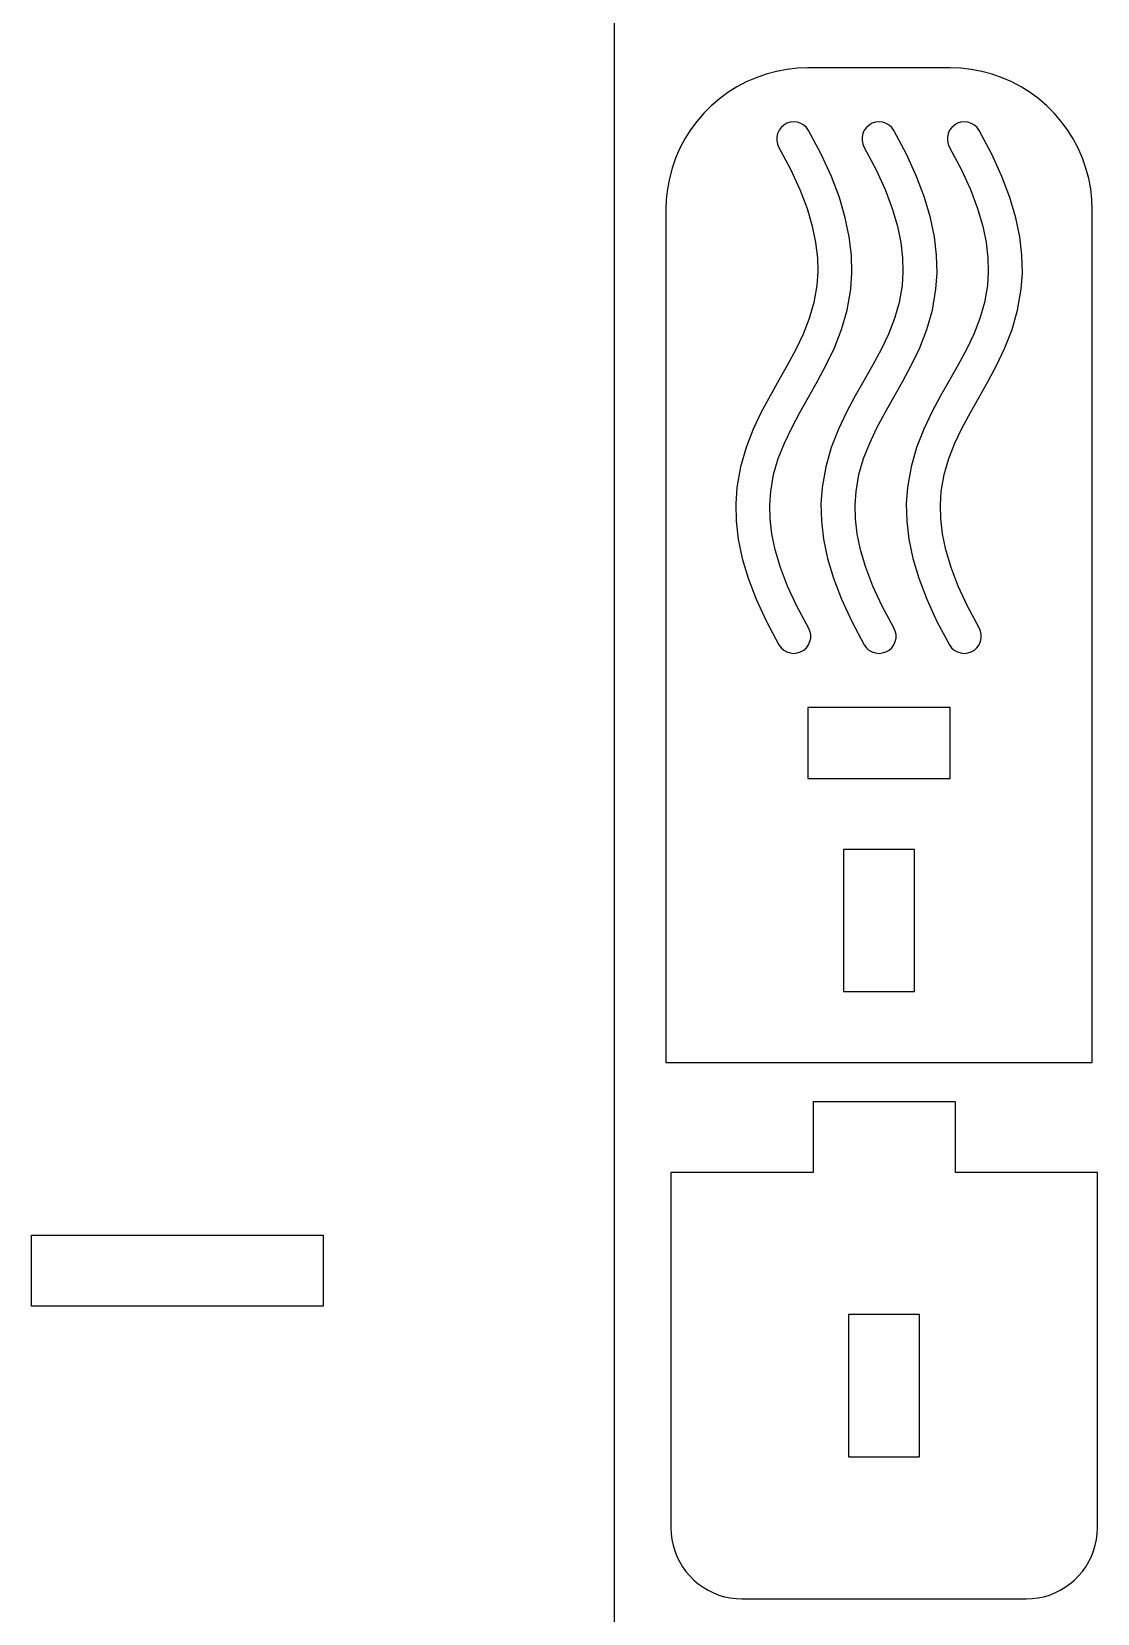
# Model space of a CAD drawing. Header units: millimetres. Extents: x -3928 to -434, y -548 to 1409.
# Drawn here: x -2873.7 to -2798.7, y 608.3 to 719.6 of the extents above; entities that cross this region are included whole.
import ezdxf

# ---------------------------------------------------------------- set-up
doc = ezdxf.new("R2010")
doc.units = ezdxf.units.MM
doc.header["$MEASUREMENT"] = 0
doc.layers.add('layer 1', color=7, linetype='Continuous')

msp = doc.modelspace()

# ---------------------------------------------------------------- linework, layer by layer
at = {"layer": 'layer 1', "color": 1, "lineweight": 25}
for points in [[(-2832.7174, 437.3922), (-2832.7174, 437.3922), (-2832.7174, 827.3918), (-2832.7174, 827.3918)], [(-2809.1054, 717.0348), (-2809.1054, 717.0348), (-2819.1052, 717.0348), (-2819.1052, 717.0348)], [(-2829.1051, 707.0349), (-2829.1051, 707.0349), (-2829.1051, 647.0348), (-2829.1051, 647.0348)], [(-2799.1052, 647.0348), (-2799.1052, 647.0348), (-2799.1052, 707.0349), (-2799.1052, 707.0349)], [(-2819.1052, 672.0348), (-2819.1052, 672.0348), (-2819.1052, 667.0349), (-2819.1052, 667.0349)], [(-2809.1054, 672.0348), (-2809.1054, 672.0348), (-2819.1052, 672.0348), (-2819.1052, 672.0348)], [(-2809.1054, 667.0349), (-2809.1054, 667.0349), (-2809.1054, 672.0348), (-2809.1054, 672.0348)], [(-2819.1052, 667.0349), (-2819.1052, 667.0349), (-2809.1054, 667.0349), (-2809.1054, 667.0349)], [(-2816.6051, 662.0346), (-2816.6051, 662.0346), (-2816.6051, 652.0348), (-2816.6051, 652.0348)], [(-2811.6052, 662.0346), (-2811.6052, 662.0346), (-2816.6051, 662.0346), (-2816.6051, 662.0346)], [(-2811.6052, 652.0348), (-2811.6052, 652.0348), (-2811.6052, 662.0346), (-2811.6052, 662.0346)], [(-2816.6051, 652.0348), (-2816.6051, 652.0348), (-2811.6052, 652.0348), (-2811.6052, 652.0348)], [(-2829.1051, 647.0348), (-2829.1051, 647.0348), (-2799.1052, 647.0348), (-2799.1052, 647.0348)], [(-2818.7474, 644.2998), (-2818.7474, 644.2998), (-2808.7475, 644.2998), (-2808.7475, 644.2998)], [(-2818.7474, 644.2998), (-2818.7474, 644.2998), (-2818.7474, 639.2999), (-2818.7474, 639.2999)], [(-2808.7475, 644.2998), (-2808.7475, 644.2998), (-2808.7475, 639.2999), (-2808.7475, 639.2999)], [(-2828.7476, 639.2999), (-2828.7476, 639.2999), (-2828.7476, 614.2999), (-2828.7476, 614.2999)], [(-2818.7474, 639.2999), (-2818.7474, 639.2999), (-2828.7476, 639.2999), (-2828.7476, 639.2999)], [(-2798.7477, 639.2999), (-2798.7477, 639.2999), (-2808.7475, 639.2999), (-2808.7475, 639.2999)], [(-2798.7477, 614.2999), (-2798.7477, 614.2999), (-2798.7477, 639.2999), (-2798.7477, 639.2999)], [(-2873.7176, 629.8921), (-2873.7176, 629.8921), (-2873.7176, 634.8919), (-2873.7176, 634.8919)], [(-2873.7176, 634.8919), (-2873.7176, 634.8919), (-2853.2173, 634.8919), (-2853.2173, 634.8919)], [(-2853.2173, 634.8919), (-2853.2173, 634.8919), (-2853.2173, 629.8921), (-2853.2173, 629.8921)], [(-2853.2173, 629.8921), (-2853.2173, 629.8921), (-2873.7176, 629.8921), (-2873.7176, 629.8921)], [(-2816.2476, 629.3), (-2816.2476, 629.3), (-2816.2476, 619.2998), (-2816.2476, 619.2998)], [(-2811.2477, 629.3), (-2811.2477, 629.3), (-2816.2476, 629.3), (-2816.2476, 629.3)], [(-2811.2477, 619.2998), (-2811.2477, 619.2998), (-2811.2477, 629.3), (-2811.2477, 629.3)], [(-2816.2476, 619.2998), (-2816.2476, 619.2998), (-2811.2477, 619.2998), (-2811.2477, 619.2998)], [(-2823.7476, 609.3), (-2823.7476, 609.3), (-2803.7476, 609.3), (-2803.7476, 609.3)]]:
    msp.add_open_spline(points, degree=3, dxfattribs=at)
for points, knots in [([(-2819.1052, 717.0348), (-2819.1052, 717.0348), (-2819.8524, 717.0069), (-2819.8524, 717.0069), (-2819.8524, 717.0069), (-2819.8524, 717.0069), (-2820.5957, 716.9229), (-2820.5957, 716.9229), (-2820.5957, 716.9229), (-2820.5957, 716.9229), (-2821.3306, 716.7839), (-2821.3306, 716.7839), (-2821.3306, 716.7839), (-2821.3306, 716.7839), (-2822.0527, 716.5906), (-2822.0527, 716.5906), (-2822.0527, 716.5906), (-2822.0527, 716.5906), (-2822.7586, 716.3437), (-2822.7586, 716.3437), (-2822.7586, 716.3437), (-2822.7586, 716.3437), (-2823.4441, 716.0445), (-2823.4441, 716.0445), (-2823.4441, 716.0445), (-2823.4441, 716.0445), (-2824.1052, 715.6949), (-2824.1052, 715.6949), (-2824.1052, 715.6949), (-2824.1052, 715.6949), (-2824.7384, 715.2973), (-2824.7384, 715.2973), (-2824.7384, 715.2973), (-2824.7384, 715.2973), (-2825.3402, 714.8532), (-2825.3402, 714.8532), (-2825.3402, 714.8532), (-2825.3402, 714.8532), (-2825.9071, 714.3653), (-2825.9071, 714.3653), (-2825.9071, 714.3653), (-2825.9071, 714.3653), (-2826.4356, 713.8365), (-2826.4356, 713.8365), (-2826.4356, 713.8365), (-2826.4356, 713.8365), (-2826.9235, 713.2696), (-2826.9235, 713.2696), (-2826.9235, 713.2696), (-2826.9235, 713.2696), (-2827.3676, 712.6681), (-2827.3676, 712.6681), (-2827.3676, 712.6681), (-2827.3676, 712.6681), (-2827.7656, 712.0348), (-2827.7656, 712.0348), (-2827.7656, 712.0348), (-2827.7656, 712.0348), (-2828.1148, 711.3737), (-2828.1148, 711.3737), (-2828.1148, 711.3737), (-2828.1148, 711.3737), (-2828.414, 710.6883), (-2828.414, 710.6883), (-2828.414, 710.6883), (-2828.414, 710.6883), (-2828.6609, 709.9824), (-2828.6609, 709.9824), (-2828.6609, 709.9824), (-2828.6609, 709.9824), (-2828.8546, 709.2599), (-2828.8546, 709.2599), (-2828.8546, 709.2599), (-2828.8546, 709.2599), (-2828.9936, 708.5251), (-2828.9936, 708.5251), (-2828.9936, 708.5251), (-2828.9936, 708.5251), (-2829.0772, 707.7821), (-2829.0772, 707.7821), (-2829.0772, 707.7821), (-2829.0772, 707.7821), (-2829.1051, 707.0349), (-2829.1051, 707.0349)], [0, 0, 0, 0, 0.04545455, 0.04545455, 0.04545455, 0.04545455, 0.09090909, 0.09090909, 0.09090909, 0.09090909, 0.13636364, 0.13636364, 0.13636364, 0.13636364, 0.18181818, 0.18181818, 0.18181818, 0.18181818, 0.22727273, 0.22727273, 0.22727273, 0.22727273, 0.27272727, 0.27272727, 0.27272727, 0.27272727, 0.31818182, 0.31818182, 0.31818182, 0.31818182, 0.36363636, 0.36363636, 0.36363636, 0.36363636, 0.40909091, 0.40909091, 0.40909091, 0.40909091, 0.45454545, 0.45454545, 0.45454545, 0.45454545, 0.5, 0.5, 0.5, 0.5, 0.54545455, 0.54545455, 0.54545455, 0.54545455, 0.59090909, 0.59090909, 0.59090909, 0.59090909, 0.63636364, 0.63636364, 0.63636364, 0.63636364, 0.68181818, 0.68181818, 0.68181818, 0.68181818, 0.72727273, 0.72727273, 0.72727273, 0.72727273, 0.77272727, 0.77272727, 0.77272727, 0.77272727, 0.81818182, 0.81818182, 0.81818182, 0.81818182, 0.86363636, 0.86363636, 0.86363636, 0.86363636, 0.90909091, 0.90909091, 0.90909091, 0.90909091, 1, 1, 1, 1]), ([(-2799.1052, 707.0349), (-2799.1052, 707.0349), (-2799.1331, 707.7821), (-2799.1331, 707.7821), (-2799.1331, 707.7821), (-2799.1331, 707.7821), (-2799.217, 708.5251), (-2799.217, 708.5251), (-2799.217, 708.5251), (-2799.217, 708.5251), (-2799.356, 709.2599), (-2799.356, 709.2599), (-2799.356, 709.2599), (-2799.356, 709.2599), (-2799.5494, 709.9824), (-2799.5494, 709.9824), (-2799.5494, 709.9824), (-2799.5494, 709.9824), (-2799.7967, 710.6883), (-2799.7967, 710.6883), (-2799.7967, 710.6883), (-2799.7967, 710.6883), (-2800.0955, 711.3737), (-2800.0955, 711.3737), (-2800.0955, 711.3737), (-2800.0955, 711.3737), (-2800.4451, 712.0348), (-2800.4451, 712.0348), (-2800.4451, 712.0348), (-2800.4451, 712.0348), (-2800.843, 712.6681), (-2800.843, 712.6681), (-2800.843, 712.6681), (-2800.843, 712.6681), (-2801.2868, 713.2696), (-2801.2868, 713.2696), (-2801.2868, 713.2696), (-2801.2868, 713.2696), (-2801.7747, 713.8365), (-2801.7747, 713.8365), (-2801.7747, 713.8365), (-2801.7747, 713.8365), (-2802.3035, 714.3653), (-2802.3035, 714.3653), (-2802.3035, 714.3653), (-2802.3035, 714.3653), (-2802.8704, 714.8532), (-2802.8704, 714.8532), (-2802.8704, 714.8532), (-2802.8704, 714.8532), (-2803.4719, 715.2973), (-2803.4719, 715.2973), (-2803.4719, 715.2973), (-2803.4719, 715.2973), (-2804.1051, 715.6949), (-2804.1051, 715.6949), (-2804.1051, 715.6949), (-2804.1051, 715.6949), (-2804.7662, 716.0445), (-2804.7662, 716.0445), (-2804.7662, 716.0445), (-2804.7662, 716.0445), (-2805.4517, 716.3437), (-2805.4517, 716.3437), (-2805.4517, 716.3437), (-2805.4517, 716.3437), (-2806.1576, 716.5906), (-2806.1576, 716.5906), (-2806.1576, 716.5906), (-2806.1576, 716.5906), (-2806.8801, 716.7839), (-2806.8801, 716.7839), (-2806.8801, 716.7839), (-2806.8801, 716.7839), (-2807.6149, 716.9229), (-2807.6149, 716.9229), (-2807.6149, 716.9229), (-2807.6149, 716.9229), (-2808.3579, 717.0069), (-2808.3579, 717.0069), (-2808.3579, 717.0069), (-2808.3579, 717.0069), (-2809.1054, 717.0348), (-2809.1054, 717.0348)], [0, 0, 0, 0, 0.04545455, 0.04545455, 0.04545455, 0.04545455, 0.09090909, 0.09090909, 0.09090909, 0.09090909, 0.13636364, 0.13636364, 0.13636364, 0.13636364, 0.18181818, 0.18181818, 0.18181818, 0.18181818, 0.22727273, 0.22727273, 0.22727273, 0.22727273, 0.27272727, 0.27272727, 0.27272727, 0.27272727, 0.31818182, 0.31818182, 0.31818182, 0.31818182, 0.36363636, 0.36363636, 0.36363636, 0.36363636, 0.40909091, 0.40909091, 0.40909091, 0.40909091, 0.45454545, 0.45454545, 0.45454545, 0.45454545, 0.5, 0.5, 0.5, 0.5, 0.54545455, 0.54545455, 0.54545455, 0.54545455, 0.59090909, 0.59090909, 0.59090909, 0.59090909, 0.63636364, 0.63636364, 0.63636364, 0.63636364, 0.68181818, 0.68181818, 0.68181818, 0.68181818, 0.72727273, 0.72727273, 0.72727273, 0.72727273, 0.77272727, 0.77272727, 0.77272727, 0.77272727, 0.81818182, 0.81818182, 0.81818182, 0.81818182, 0.86363636, 0.86363636, 0.86363636, 0.86363636, 0.90909091, 0.90909091, 0.90909091, 0.90909091, 1, 1, 1, 1]), ([(-2819.0647, 677.6327), (-2819.0647, 677.6327), (-2819.8835, 679.1535), (-2819.8835, 679.1535), (-2819.8835, 679.1535), (-2819.8835, 679.1535), (-2820.5379, 680.5692), (-2820.5379, 680.5692), (-2820.5379, 680.5692), (-2820.5379, 680.5692), (-2821.0399, 681.885), (-2821.0399, 681.885), (-2821.0399, 681.885), (-2821.0399, 681.885), (-2821.4029, 683.1078), (-2821.4029, 683.1078), (-2821.4029, 683.1078), (-2821.4029, 683.1078), (-2821.6399, 684.2444), (-2821.6399, 684.2444), (-2821.6399, 684.2444), (-2821.6399, 684.2444), (-2821.7648, 685.3045), (-2821.7648, 685.3045), (-2821.7648, 685.3045), (-2821.7648, 685.3045), (-2821.7895, 686.2972), (-2821.7895, 686.2972), (-2821.7895, 686.2972), (-2821.7895, 686.2972), (-2821.7257, 687.2342), (-2821.7257, 687.2342), (-2821.7257, 687.2342), (-2821.7257, 687.2342), (-2821.5193, 688.416), (-2821.5193, 688.416), (-2821.5193, 688.416), (-2821.5193, 688.416), (-2821.1926, 689.5431), (-2821.1926, 689.5431), (-2821.1926, 689.5431), (-2821.1926, 689.5431), (-2820.764, 690.6357), (-2820.764, 690.6357), (-2820.764, 690.6357), (-2820.764, 690.6357), (-2820.2514, 691.711), (-2820.2514, 691.711), (-2820.2514, 691.711), (-2820.2514, 691.711), (-2819.6767, 692.7834), (-2819.6767, 692.7834), (-2819.6767, 692.7834), (-2819.6767, 692.7834), (-2819.0633, 693.8671), (-2819.0633, 693.8671), (-2819.0633, 693.8671), (-2819.0633, 693.8671), (-2818.435, 694.9766), (-2818.435, 694.9766), (-2818.435, 694.9766), (-2818.435, 694.9766), (-2817.8201, 696.1281), (-2817.8201, 696.1281), (-2817.8201, 696.1281), (-2817.8201, 696.1281), (-2817.2475, 697.3371), (-2817.2475, 697.3371), (-2817.2475, 697.3371), (-2817.2475, 697.3371), (-2816.7476, 698.6194), (-2816.7476, 698.6194), (-2816.7476, 698.6194), (-2816.7476, 698.6194), (-2816.3539, 699.9885), (-2816.3539, 699.9885), (-2816.3539, 699.9885), (-2816.3539, 699.9885), (-2816.1003, 701.4543), (-2816.1003, 701.4543), (-2816.1003, 701.4543), (-2816.1003, 701.4543), (-2816.0216, 702.6206), (-2816.0216, 702.6206), (-2816.0216, 702.6206), (-2816.0216, 702.6206), (-2816.0516, 703.8462), (-2816.0516, 703.8462), (-2816.0516, 703.8462), (-2816.0516, 703.8462), (-2816.2015, 705.1327), (-2816.2015, 705.1327), (-2816.2015, 705.1327), (-2816.2015, 705.1327), (-2816.4802, 706.4839), (-2816.4802, 706.4839), (-2816.4802, 706.4839), (-2816.4802, 706.4839), (-2816.8969, 707.9028), (-2816.8969, 707.9028), (-2816.8969, 707.9028), (-2816.8969, 707.9028), (-2817.4599, 709.3954), (-2817.4599, 709.3954), (-2817.4599, 709.3954), (-2817.4599, 709.3954), (-2818.1785, 710.968), (-2818.1785, 710.968), (-2818.1785, 710.968), (-2818.1785, 710.968), (-2819.0618, 712.6275), (-2819.0618, 712.6275)], [0, 0, 0, 0, 0.03448276, 0.03448276, 0.03448276, 0.03448276, 0.06896552, 0.06896552, 0.06896552, 0.06896552, 0.10344828, 0.10344828, 0.10344828, 0.10344828, 0.13793103, 0.13793103, 0.13793103, 0.13793103, 0.17241379, 0.17241379, 0.17241379, 0.17241379, 0.20689655, 0.20689655, 0.20689655, 0.20689655, 0.24137931, 0.24137931, 0.24137931, 0.24137931, 0.27586207, 0.27586207, 0.27586207, 0.27586207, 0.31034483, 0.31034483, 0.31034483, 0.31034483, 0.34482759, 0.34482759, 0.34482759, 0.34482759, 0.37931034, 0.37931034, 0.37931034, 0.37931034, 0.4137931, 0.4137931, 0.4137931, 0.4137931, 0.44827586, 0.44827586, 0.44827586, 0.44827586, 0.48275862, 0.48275862, 0.48275862, 0.48275862, 0.51724138, 0.51724138, 0.51724138, 0.51724138, 0.55172414, 0.55172414, 0.55172414, 0.55172414, 0.5862069, 0.5862069, 0.5862069, 0.5862069, 0.62068966, 0.62068966, 0.62068966, 0.62068966, 0.65517241, 0.65517241, 0.65517241, 0.65517241, 0.68965517, 0.68965517, 0.68965517, 0.68965517, 0.72413793, 0.72413793, 0.72413793, 0.72413793, 0.75862069, 0.75862069, 0.75862069, 0.75862069, 0.79310345, 0.79310345, 0.79310345, 0.79310345, 0.82758621, 0.82758621, 0.82758621, 0.82758621, 0.86206897, 0.86206897, 0.86206897, 0.86206897, 0.89655172, 0.89655172, 0.89655172, 0.89655172, 0.93103448, 0.93103448, 0.93103448, 0.93103448, 1, 1, 1, 1]), ([(-2819.0618, 712.6275), (-2819.0618, 712.6275), (-2819.2079, 712.8318), (-2819.2079, 712.8318), (-2819.2079, 712.8318), (-2819.2079, 712.8318), (-2819.3935, 713.0008), (-2819.3935, 713.0008), (-2819.3935, 713.0008), (-2819.3935, 713.0008), (-2819.6097, 713.1278), (-2819.6097, 713.1278), (-2819.6097, 713.1278), (-2819.6097, 713.1278), (-2819.8478, 713.2068), (-2819.8478, 713.2068), (-2819.8478, 713.2068), (-2819.8478, 713.2068), (-2820.0969, 713.2346), (-2820.0969, 713.2346), (-2820.0969, 713.2346), (-2820.0969, 713.2346), (-2820.3467, 713.2103), (-2820.3467, 713.2103), (-2820.3467, 713.2103), (-2820.3467, 713.2103), (-2820.5858, 713.1345), (-2820.5858, 713.1345), (-2820.5858, 713.1345), (-2820.5858, 713.1345), (-2820.8039, 713.0103), (-2820.8039, 713.0103), (-2820.8039, 713.0103), (-2820.8039, 713.0103), (-2820.9915, 712.8438), (-2820.9915, 712.8438), (-2820.9915, 712.8438), (-2820.9915, 712.8438), (-2821.1404, 712.642), (-2821.1404, 712.642), (-2821.1404, 712.642), (-2821.1404, 712.642), (-2821.2441, 712.4134), (-2821.2441, 712.4134), (-2821.2441, 712.4134), (-2821.2441, 712.4134), (-2821.2978, 712.1682), (-2821.2978, 712.1682), (-2821.2978, 712.1682), (-2821.2978, 712.1682), (-2821.2995, 711.9174), (-2821.2995, 711.9174), (-2821.2995, 711.9174), (-2821.2995, 711.9174), (-2821.2491, 711.6718), (-2821.2491, 711.6718), (-2821.2491, 711.6718), (-2821.2491, 711.6718), (-2821.1485, 711.4418), (-2821.1485, 711.4418)], [0, 0, 0, 0, 0.0625, 0.0625, 0.0625, 0.0625, 0.125, 0.125, 0.125, 0.125, 0.1875, 0.1875, 0.1875, 0.1875, 0.25, 0.25, 0.25, 0.25, 0.3125, 0.3125, 0.3125, 0.3125, 0.375, 0.375, 0.375, 0.375, 0.4375, 0.4375, 0.4375, 0.4375, 0.5, 0.5, 0.5, 0.5, 0.5625, 0.5625, 0.5625, 0.5625, 0.625, 0.625, 0.625, 0.625, 0.6875, 0.6875, 0.6875, 0.6875, 0.75, 0.75, 0.75, 0.75, 0.8125, 0.8125, 0.8125, 0.8125, 0.875, 0.875, 0.875, 0.875, 1, 1, 1, 1]), ([(-2813.0646, 677.6327), (-2813.0646, 677.6327), (-2813.8834, 679.1535), (-2813.8834, 679.1535), (-2813.8834, 679.1535), (-2813.8834, 679.1535), (-2814.5378, 680.5692), (-2814.5378, 680.5692), (-2814.5378, 680.5692), (-2814.5378, 680.5692), (-2815.0398, 681.885), (-2815.0398, 681.885), (-2815.0398, 681.885), (-2815.0398, 681.885), (-2815.4028, 683.1078), (-2815.4028, 683.1078), (-2815.4028, 683.1078), (-2815.4028, 683.1078), (-2815.6399, 684.2444), (-2815.6399, 684.2444), (-2815.6399, 684.2444), (-2815.6399, 684.2444), (-2815.7648, 685.3045), (-2815.7648, 685.3045), (-2815.7648, 685.3045), (-2815.7648, 685.3045), (-2815.7895, 686.2972), (-2815.7895, 686.2972), (-2815.7895, 686.2972), (-2815.7895, 686.2972), (-2815.7256, 687.2342), (-2815.7256, 687.2342), (-2815.7256, 687.2342), (-2815.7256, 687.2342), (-2815.5193, 688.416), (-2815.5193, 688.416), (-2815.5193, 688.416), (-2815.5193, 688.416), (-2815.1929, 689.5431), (-2815.1929, 689.5431), (-2815.1929, 689.5431), (-2815.1929, 689.5431), (-2814.764, 690.6357), (-2814.764, 690.6357), (-2814.764, 690.6357), (-2814.764, 690.6357), (-2814.2514, 691.711), (-2814.2514, 691.711), (-2814.2514, 691.711), (-2814.2514, 691.711), (-2813.6767, 692.7834), (-2813.6767, 692.7834), (-2813.6767, 692.7834), (-2813.6767, 692.7834), (-2813.0632, 693.8671), (-2813.0632, 693.8671), (-2813.0632, 693.8671), (-2813.0632, 693.8671), (-2812.4349, 694.9766), (-2812.4349, 694.9766), (-2812.4349, 694.9766), (-2812.4349, 694.9766), (-2811.82, 696.1281), (-2811.82, 696.1281), (-2811.82, 696.1281), (-2811.82, 696.1281), (-2811.2475, 697.3371), (-2811.2475, 697.3371), (-2811.2475, 697.3371), (-2811.2475, 697.3371), (-2810.7476, 698.6194), (-2810.7476, 698.6194), (-2810.7476, 698.6194), (-2810.7476, 698.6194), (-2810.3539, 699.9885), (-2810.3539, 699.9885), (-2810.3539, 699.9885), (-2810.3539, 699.9885), (-2810.1006, 701.4543), (-2810.1006, 701.4543), (-2810.1006, 701.4543), (-2810.1006, 701.4543), (-2810.0216, 702.6206), (-2810.0216, 702.6206), (-2810.0216, 702.6206), (-2810.0216, 702.6206), (-2810.0519, 703.8462), (-2810.0519, 703.8462), (-2810.0519, 703.8462), (-2810.0519, 703.8462), (-2810.2015, 705.1327), (-2810.2015, 705.1327), (-2810.2015, 705.1327), (-2810.2015, 705.1327), (-2810.4802, 706.4839), (-2810.4802, 706.4839), (-2810.4802, 706.4839), (-2810.4802, 706.4839), (-2810.8968, 707.9028), (-2810.8968, 707.9028), (-2810.8968, 707.9028), (-2810.8968, 707.9028), (-2811.4598, 709.3954), (-2811.4598, 709.3954), (-2811.4598, 709.3954), (-2811.4598, 709.3954), (-2812.1784, 710.968), (-2812.1784, 710.968), (-2812.1784, 710.968), (-2812.1784, 710.968), (-2813.0618, 712.6275), (-2813.0618, 712.6275)], [0, 0, 0, 0, 0.03448276, 0.03448276, 0.03448276, 0.03448276, 0.06896552, 0.06896552, 0.06896552, 0.06896552, 0.10344828, 0.10344828, 0.10344828, 0.10344828, 0.13793103, 0.13793103, 0.13793103, 0.13793103, 0.17241379, 0.17241379, 0.17241379, 0.17241379, 0.20689655, 0.20689655, 0.20689655, 0.20689655, 0.24137931, 0.24137931, 0.24137931, 0.24137931, 0.27586207, 0.27586207, 0.27586207, 0.27586207, 0.31034483, 0.31034483, 0.31034483, 0.31034483, 0.34482759, 0.34482759, 0.34482759, 0.34482759, 0.37931034, 0.37931034, 0.37931034, 0.37931034, 0.4137931, 0.4137931, 0.4137931, 0.4137931, 0.44827586, 0.44827586, 0.44827586, 0.44827586, 0.48275862, 0.48275862, 0.48275862, 0.48275862, 0.51724138, 0.51724138, 0.51724138, 0.51724138, 0.55172414, 0.55172414, 0.55172414, 0.55172414, 0.5862069, 0.5862069, 0.5862069, 0.5862069, 0.62068966, 0.62068966, 0.62068966, 0.62068966, 0.65517241, 0.65517241, 0.65517241, 0.65517241, 0.68965517, 0.68965517, 0.68965517, 0.68965517, 0.72413793, 0.72413793, 0.72413793, 0.72413793, 0.75862069, 0.75862069, 0.75862069, 0.75862069, 0.79310345, 0.79310345, 0.79310345, 0.79310345, 0.82758621, 0.82758621, 0.82758621, 0.82758621, 0.86206897, 0.86206897, 0.86206897, 0.86206897, 0.89655172, 0.89655172, 0.89655172, 0.89655172, 0.93103448, 0.93103448, 0.93103448, 0.93103448, 1, 1, 1, 1]), ([(-2813.0618, 712.6275), (-2813.0618, 712.6275), (-2813.2079, 712.8318), (-2813.2079, 712.8318), (-2813.2079, 712.8318), (-2813.2079, 712.8318), (-2813.3934, 713.0008), (-2813.3934, 713.0008), (-2813.3934, 713.0008), (-2813.3934, 713.0008), (-2813.6097, 713.1278), (-2813.6097, 713.1278), (-2813.6097, 713.1278), (-2813.6097, 713.1278), (-2813.8478, 713.2068), (-2813.8478, 713.2068), (-2813.8478, 713.2068), (-2813.8478, 713.2068), (-2814.0972, 713.2346), (-2814.0972, 713.2346), (-2814.0972, 713.2346), (-2814.0972, 713.2346), (-2814.3466, 713.2103), (-2814.3466, 713.2103), (-2814.3466, 713.2103), (-2814.3466, 713.2103), (-2814.5858, 713.1345), (-2814.5858, 713.1345), (-2814.5858, 713.1345), (-2814.5858, 713.1345), (-2814.8038, 713.0103), (-2814.8038, 713.0103), (-2814.8038, 713.0103), (-2814.8038, 713.0103), (-2814.9915, 712.8438), (-2814.9915, 712.8438), (-2814.9915, 712.8438), (-2814.9915, 712.8438), (-2815.1404, 712.642), (-2815.1404, 712.642), (-2815.1404, 712.642), (-2815.1404, 712.642), (-2815.2441, 712.4134), (-2815.2441, 712.4134), (-2815.2441, 712.4134), (-2815.2441, 712.4134), (-2815.2977, 712.1682), (-2815.2977, 712.1682), (-2815.2977, 712.1682), (-2815.2977, 712.1682), (-2815.2995, 711.9174), (-2815.2995, 711.9174), (-2815.2995, 711.9174), (-2815.2995, 711.9174), (-2815.249, 711.6718), (-2815.249, 711.6718), (-2815.249, 711.6718), (-2815.249, 711.6718), (-2815.1485, 711.4418), (-2815.1485, 711.4418)], [0, 0, 0, 0, 0.0625, 0.0625, 0.0625, 0.0625, 0.125, 0.125, 0.125, 0.125, 0.1875, 0.1875, 0.1875, 0.1875, 0.25, 0.25, 0.25, 0.25, 0.3125, 0.3125, 0.3125, 0.3125, 0.375, 0.375, 0.375, 0.375, 0.4375, 0.4375, 0.4375, 0.4375, 0.5, 0.5, 0.5, 0.5, 0.5625, 0.5625, 0.5625, 0.5625, 0.625, 0.625, 0.625, 0.625, 0.6875, 0.6875, 0.6875, 0.6875, 0.75, 0.75, 0.75, 0.75, 0.8125, 0.8125, 0.8125, 0.8125, 0.875, 0.875, 0.875, 0.875, 1, 1, 1, 1]), ([(-2807.0649, 677.6327), (-2807.0649, 677.6327), (-2807.8837, 679.1535), (-2807.8837, 679.1535), (-2807.8837, 679.1535), (-2807.8837, 679.1535), (-2808.5378, 680.5692), (-2808.5378, 680.5692), (-2808.5378, 680.5692), (-2808.5378, 680.5692), (-2809.0398, 681.885), (-2809.0398, 681.885), (-2809.0398, 681.885), (-2809.0398, 681.885), (-2809.4028, 683.1078), (-2809.4028, 683.1078), (-2809.4028, 683.1078), (-2809.4028, 683.1078), (-2809.6399, 684.2444), (-2809.6399, 684.2444), (-2809.6399, 684.2444), (-2809.6399, 684.2444), (-2809.7647, 685.3045), (-2809.7647, 685.3045), (-2809.7647, 685.3045), (-2809.7647, 685.3045), (-2809.7894, 686.2972), (-2809.7894, 686.2972), (-2809.7894, 686.2972), (-2809.7894, 686.2972), (-2809.7256, 687.2342), (-2809.7256, 687.2342), (-2809.7256, 687.2342), (-2809.7256, 687.2342), (-2809.5192, 688.416), (-2809.5192, 688.416), (-2809.5192, 688.416), (-2809.5192, 688.416), (-2809.1929, 689.5431), (-2809.1929, 689.5431), (-2809.1929, 689.5431), (-2809.1929, 689.5431), (-2808.7639, 690.6357), (-2808.7639, 690.6357), (-2808.7639, 690.6357), (-2808.7639, 690.6357), (-2808.2513, 691.711), (-2808.2513, 691.711), (-2808.2513, 691.711), (-2808.2513, 691.711), (-2807.6767, 692.7834), (-2807.6767, 692.7834), (-2807.6767, 692.7834), (-2807.6767, 692.7834), (-2807.0632, 693.8671), (-2807.0632, 693.8671), (-2807.0632, 693.8671), (-2807.0632, 693.8671), (-2806.4349, 694.9766), (-2806.4349, 694.9766), (-2806.4349, 694.9766), (-2806.4349, 694.9766), (-2805.82, 696.1281), (-2805.82, 696.1281), (-2805.82, 696.1281), (-2805.82, 696.1281), (-2805.2474, 697.3371), (-2805.2474, 697.3371), (-2805.2474, 697.3371), (-2805.2474, 697.3371), (-2804.7475, 698.6194), (-2804.7475, 698.6194), (-2804.7475, 698.6194), (-2804.7475, 698.6194), (-2804.3538, 699.9885), (-2804.3538, 699.9885), (-2804.3538, 699.9885), (-2804.3538, 699.9885), (-2804.1005, 701.4543), (-2804.1005, 701.4543), (-2804.1005, 701.4543), (-2804.1005, 701.4543), (-2804.0219, 702.6206), (-2804.0219, 702.6206), (-2804.0219, 702.6206), (-2804.0219, 702.6206), (-2804.0519, 703.8462), (-2804.0519, 703.8462), (-2804.0519, 703.8462), (-2804.0519, 703.8462), (-2804.2014, 705.1327), (-2804.2014, 705.1327), (-2804.2014, 705.1327), (-2804.2014, 705.1327), (-2804.4801, 706.4839), (-2804.4801, 706.4839), (-2804.4801, 706.4839), (-2804.4801, 706.4839), (-2804.8968, 707.9028), (-2804.8968, 707.9028), (-2804.8968, 707.9028), (-2804.8968, 707.9028), (-2805.4598, 709.3954), (-2805.4598, 709.3954), (-2805.4598, 709.3954), (-2805.4598, 709.3954), (-2806.1784, 710.968), (-2806.1784, 710.968), (-2806.1784, 710.968), (-2806.1784, 710.968), (-2807.0618, 712.6275), (-2807.0618, 712.6275)], [0, 0, 0, 0, 0.03448276, 0.03448276, 0.03448276, 0.03448276, 0.06896552, 0.06896552, 0.06896552, 0.06896552, 0.10344828, 0.10344828, 0.10344828, 0.10344828, 0.13793103, 0.13793103, 0.13793103, 0.13793103, 0.17241379, 0.17241379, 0.17241379, 0.17241379, 0.20689655, 0.20689655, 0.20689655, 0.20689655, 0.24137931, 0.24137931, 0.24137931, 0.24137931, 0.27586207, 0.27586207, 0.27586207, 0.27586207, 0.31034483, 0.31034483, 0.31034483, 0.31034483, 0.34482759, 0.34482759, 0.34482759, 0.34482759, 0.37931034, 0.37931034, 0.37931034, 0.37931034, 0.4137931, 0.4137931, 0.4137931, 0.4137931, 0.44827586, 0.44827586, 0.44827586, 0.44827586, 0.48275862, 0.48275862, 0.48275862, 0.48275862, 0.51724138, 0.51724138, 0.51724138, 0.51724138, 0.55172414, 0.55172414, 0.55172414, 0.55172414, 0.5862069, 0.5862069, 0.5862069, 0.5862069, 0.62068966, 0.62068966, 0.62068966, 0.62068966, 0.65517241, 0.65517241, 0.65517241, 0.65517241, 0.68965517, 0.68965517, 0.68965517, 0.68965517, 0.72413793, 0.72413793, 0.72413793, 0.72413793, 0.75862069, 0.75862069, 0.75862069, 0.75862069, 0.79310345, 0.79310345, 0.79310345, 0.79310345, 0.82758621, 0.82758621, 0.82758621, 0.82758621, 0.86206897, 0.86206897, 0.86206897, 0.86206897, 0.89655172, 0.89655172, 0.89655172, 0.89655172, 0.93103448, 0.93103448, 0.93103448, 0.93103448, 1, 1, 1, 1]), ([(-2807.0618, 712.6275), (-2807.0618, 712.6275), (-2807.2082, 712.8318), (-2807.2082, 712.8318), (-2807.2082, 712.8318), (-2807.2082, 712.8318), (-2807.3934, 713.0008), (-2807.3934, 713.0008), (-2807.3934, 713.0008), (-2807.3934, 713.0008), (-2807.6096, 713.1278), (-2807.6096, 713.1278), (-2807.6096, 713.1278), (-2807.6096, 713.1278), (-2807.8477, 713.2068), (-2807.8477, 713.2068), (-2807.8477, 713.2068), (-2807.8477, 713.2068), (-2808.0972, 713.2346), (-2808.0972, 713.2346), (-2808.0972, 713.2346), (-2808.0972, 713.2346), (-2808.3466, 713.2103), (-2808.3466, 713.2103), (-2808.3466, 713.2103), (-2808.3466, 713.2103), (-2808.5858, 713.1345), (-2808.5858, 713.1345), (-2808.5858, 713.1345), (-2808.5858, 713.1345), (-2808.8038, 713.0103), (-2808.8038, 713.0103), (-2808.8038, 713.0103), (-2808.8038, 713.0103), (-2808.9915, 712.8438), (-2808.9915, 712.8438), (-2808.9915, 712.8438), (-2808.9915, 712.8438), (-2809.1403, 712.642), (-2809.1403, 712.642), (-2809.1403, 712.642), (-2809.1403, 712.642), (-2809.244, 712.4134), (-2809.244, 712.4134), (-2809.244, 712.4134), (-2809.244, 712.4134), (-2809.2977, 712.1682), (-2809.2977, 712.1682), (-2809.2977, 712.1682), (-2809.2977, 712.1682), (-2809.2994, 711.9174), (-2809.2994, 711.9174), (-2809.2994, 711.9174), (-2809.2994, 711.9174), (-2809.249, 711.6718), (-2809.249, 711.6718), (-2809.249, 711.6718), (-2809.249, 711.6718), (-2809.1484, 711.4418), (-2809.1484, 711.4418)], [0, 0, 0, 0, 0.0625, 0.0625, 0.0625, 0.0625, 0.125, 0.125, 0.125, 0.125, 0.1875, 0.1875, 0.1875, 0.1875, 0.25, 0.25, 0.25, 0.25, 0.3125, 0.3125, 0.3125, 0.3125, 0.375, 0.375, 0.375, 0.375, 0.4375, 0.4375, 0.4375, 0.4375, 0.5, 0.5, 0.5, 0.5, 0.5625, 0.5625, 0.5625, 0.5625, 0.625, 0.625, 0.625, 0.625, 0.6875, 0.6875, 0.6875, 0.6875, 0.75, 0.75, 0.75, 0.75, 0.8125, 0.8125, 0.8125, 0.8125, 0.875, 0.875, 0.875, 0.875, 1, 1, 1, 1]), ([(-2821.1485, 711.4418), (-2821.1485, 711.4418), (-2820.3294, 709.903), (-2820.3294, 709.903), (-2820.3294, 709.903), (-2820.3294, 709.903), (-2819.6746, 708.4707), (-2819.6746, 708.4707), (-2819.6746, 708.4707), (-2819.6746, 708.4707), (-2819.1719, 707.139), (-2819.1719, 707.139), (-2819.1719, 707.139), (-2819.1719, 707.139), (-2818.8086, 705.9015), (-2818.8086, 705.9015), (-2818.8086, 705.9015), (-2818.8086, 705.9015), (-2818.5708, 704.7507), (-2818.5708, 704.7507), (-2818.5708, 704.7507), (-2818.5708, 704.7507), (-2818.4459, 703.6779), (-2818.4459, 703.6779), (-2818.4459, 703.6779), (-2818.4459, 703.6779), (-2818.4209, 702.6732), (-2818.4209, 702.6732), (-2818.4209, 702.6732), (-2818.4209, 702.6732), (-2818.4851, 701.7256), (-2818.4851, 701.7256), (-2818.4851, 701.7256), (-2818.4851, 701.7256), (-2818.6918, 700.5318), (-2818.6918, 700.5318), (-2818.6918, 700.5318), (-2818.6918, 700.5318), (-2819.0185, 699.3955), (-2819.0185, 699.3955), (-2819.0185, 699.3955), (-2819.0185, 699.3955), (-2819.4474, 698.2959), (-2819.4474, 698.2959), (-2819.4474, 698.2959), (-2819.4474, 698.2959), (-2819.96, 697.2164), (-2819.96, 697.2164), (-2819.96, 697.2164), (-2819.96, 697.2164), (-2820.5343, 696.1419), (-2820.5343, 696.1419), (-2820.5343, 696.1419), (-2820.5343, 696.1419), (-2821.1471, 695.0578), (-2821.1471, 695.0578), (-2821.1471, 695.0578), (-2821.1471, 695.0578), (-2821.7751, 693.95), (-2821.7751, 693.95), (-2821.7751, 693.95), (-2821.7751, 693.95), (-2822.39, 692.8025), (-2822.39, 692.8025), (-2822.39, 692.8025), (-2822.39, 692.8025), (-2822.9622, 691.5988), (-2822.9622, 691.5988), (-2822.9622, 691.5988), (-2822.9622, 691.5988), (-2823.462, 690.3238), (-2823.462, 690.3238), (-2823.462, 690.3238), (-2823.462, 690.3238), (-2823.8561, 688.9635), (-2823.8561, 688.9635), (-2823.8561, 688.9635), (-2823.8561, 688.9635), (-2824.1097, 687.508), (-2824.1097, 687.508), (-2824.1097, 687.508), (-2824.1097, 687.508), (-2824.1888, 686.3505), (-2824.1888, 686.3505), (-2824.1888, 686.3505), (-2824.1888, 686.3505), (-2824.1588, 685.1345), (-2824.1588, 685.1345), (-2824.1588, 685.1345), (-2824.1588, 685.1345), (-2824.0089, 683.8585), (-2824.0089, 683.8585), (-2824.0089, 683.8585), (-2824.0089, 683.8585), (-2823.7295, 682.5197), (-2823.7295, 682.5197), (-2823.7295, 682.5197), (-2823.7295, 682.5197), (-2823.3125, 681.1139), (-2823.3125, 681.1139), (-2823.3125, 681.1139), (-2823.3125, 681.1139), (-2822.7487, 679.6361), (-2822.7487, 679.6361), (-2822.7487, 679.6361), (-2822.7487, 679.6361), (-2822.0298, 678.0793), (-2822.0298, 678.0793), (-2822.0298, 678.0793), (-2822.0298, 678.0793), (-2821.1457, 676.4367), (-2821.1457, 676.4367)], [0, 0, 0, 0, 0.03448276, 0.03448276, 0.03448276, 0.03448276, 0.06896552, 0.06896552, 0.06896552, 0.06896552, 0.10344828, 0.10344828, 0.10344828, 0.10344828, 0.13793103, 0.13793103, 0.13793103, 0.13793103, 0.17241379, 0.17241379, 0.17241379, 0.17241379, 0.20689655, 0.20689655, 0.20689655, 0.20689655, 0.24137931, 0.24137931, 0.24137931, 0.24137931, 0.27586207, 0.27586207, 0.27586207, 0.27586207, 0.31034483, 0.31034483, 0.31034483, 0.31034483, 0.34482759, 0.34482759, 0.34482759, 0.34482759, 0.37931034, 0.37931034, 0.37931034, 0.37931034, 0.4137931, 0.4137931, 0.4137931, 0.4137931, 0.44827586, 0.44827586, 0.44827586, 0.44827586, 0.48275862, 0.48275862, 0.48275862, 0.48275862, 0.51724138, 0.51724138, 0.51724138, 0.51724138, 0.55172414, 0.55172414, 0.55172414, 0.55172414, 0.5862069, 0.5862069, 0.5862069, 0.5862069, 0.62068966, 0.62068966, 0.62068966, 0.62068966, 0.65517241, 0.65517241, 0.65517241, 0.65517241, 0.68965517, 0.68965517, 0.68965517, 0.68965517, 0.72413793, 0.72413793, 0.72413793, 0.72413793, 0.75862069, 0.75862069, 0.75862069, 0.75862069, 0.79310345, 0.79310345, 0.79310345, 0.79310345, 0.82758621, 0.82758621, 0.82758621, 0.82758621, 0.86206897, 0.86206897, 0.86206897, 0.86206897, 0.89655172, 0.89655172, 0.89655172, 0.89655172, 0.93103448, 0.93103448, 0.93103448, 0.93103448, 1, 1, 1, 1]), ([(-2815.1485, 711.4418), (-2815.1485, 711.4418), (-2814.3293, 709.903), (-2814.3293, 709.903), (-2814.3293, 709.903), (-2814.3293, 709.903), (-2813.6746, 708.4707), (-2813.6746, 708.4707), (-2813.6746, 708.4707), (-2813.6746, 708.4707), (-2813.1719, 707.139), (-2813.1719, 707.139), (-2813.1719, 707.139), (-2813.1719, 707.139), (-2812.8085, 705.9015), (-2812.8085, 705.9015), (-2812.8085, 705.9015), (-2812.8085, 705.9015), (-2812.5707, 704.7507), (-2812.5707, 704.7507), (-2812.5707, 704.7507), (-2812.5707, 704.7507), (-2812.4459, 703.6779), (-2812.4459, 703.6779), (-2812.4459, 703.6779), (-2812.4459, 703.6779), (-2812.4208, 702.6732), (-2812.4208, 702.6732), (-2812.4208, 702.6732), (-2812.4208, 702.6732), (-2812.485, 701.7256), (-2812.485, 701.7256), (-2812.485, 701.7256), (-2812.485, 701.7256), (-2812.6917, 700.5318), (-2812.6917, 700.5318), (-2812.6917, 700.5318), (-2812.6917, 700.5318), (-2813.0184, 699.3955), (-2813.0184, 699.3955), (-2813.0184, 699.3955), (-2813.0184, 699.3955), (-2813.4474, 698.2959), (-2813.4474, 698.2959), (-2813.4474, 698.2959), (-2813.4474, 698.2959), (-2813.96, 697.2164), (-2813.96, 697.2164), (-2813.96, 697.2164), (-2813.96, 697.2164), (-2814.5343, 696.1419), (-2814.5343, 696.1419), (-2814.5343, 696.1419), (-2814.5343, 696.1419), (-2815.1471, 695.0578), (-2815.1471, 695.0578), (-2815.1471, 695.0578), (-2815.1471, 695.0578), (-2815.775, 693.95), (-2815.775, 693.95), (-2815.775, 693.95), (-2815.775, 693.95), (-2816.3899, 692.8025), (-2816.3899, 692.8025), (-2816.3899, 692.8025), (-2816.3899, 692.8025), (-2816.9621, 691.5988), (-2816.9621, 691.5988), (-2816.9621, 691.5988), (-2816.9621, 691.5988), (-2817.4624, 690.3238), (-2817.4624, 690.3238), (-2817.4624, 690.3238), (-2817.4624, 690.3238), (-2817.8561, 688.9635), (-2817.8561, 688.9635), (-2817.8561, 688.9635), (-2817.8561, 688.9635), (-2818.1101, 687.508), (-2818.1101, 687.508), (-2818.1101, 687.508), (-2818.1101, 687.508), (-2818.1887, 686.3505), (-2818.1887, 686.3505), (-2818.1887, 686.3505), (-2818.1887, 686.3505), (-2818.1587, 685.1345), (-2818.1587, 685.1345), (-2818.1587, 685.1345), (-2818.1587, 685.1345), (-2818.0088, 683.8585), (-2818.0088, 683.8585), (-2818.0088, 683.8585), (-2818.0088, 683.8585), (-2817.7294, 682.5197), (-2817.7294, 682.5197), (-2817.7294, 682.5197), (-2817.7294, 682.5197), (-2817.3124, 681.1139), (-2817.3124, 681.1139), (-2817.3124, 681.1139), (-2817.3124, 681.1139), (-2816.749, 679.6361), (-2816.749, 679.6361), (-2816.749, 679.6361), (-2816.749, 679.6361), (-2816.0297, 678.0793), (-2816.0297, 678.0793), (-2816.0297, 678.0793), (-2816.0297, 678.0793), (-2815.1457, 676.4367), (-2815.1457, 676.4367)], [0, 0, 0, 0, 0.03448276, 0.03448276, 0.03448276, 0.03448276, 0.06896552, 0.06896552, 0.06896552, 0.06896552, 0.10344828, 0.10344828, 0.10344828, 0.10344828, 0.13793103, 0.13793103, 0.13793103, 0.13793103, 0.17241379, 0.17241379, 0.17241379, 0.17241379, 0.20689655, 0.20689655, 0.20689655, 0.20689655, 0.24137931, 0.24137931, 0.24137931, 0.24137931, 0.27586207, 0.27586207, 0.27586207, 0.27586207, 0.31034483, 0.31034483, 0.31034483, 0.31034483, 0.34482759, 0.34482759, 0.34482759, 0.34482759, 0.37931034, 0.37931034, 0.37931034, 0.37931034, 0.4137931, 0.4137931, 0.4137931, 0.4137931, 0.44827586, 0.44827586, 0.44827586, 0.44827586, 0.48275862, 0.48275862, 0.48275862, 0.48275862, 0.51724138, 0.51724138, 0.51724138, 0.51724138, 0.55172414, 0.55172414, 0.55172414, 0.55172414, 0.5862069, 0.5862069, 0.5862069, 0.5862069, 0.62068966, 0.62068966, 0.62068966, 0.62068966, 0.65517241, 0.65517241, 0.65517241, 0.65517241, 0.68965517, 0.68965517, 0.68965517, 0.68965517, 0.72413793, 0.72413793, 0.72413793, 0.72413793, 0.75862069, 0.75862069, 0.75862069, 0.75862069, 0.79310345, 0.79310345, 0.79310345, 0.79310345, 0.82758621, 0.82758621, 0.82758621, 0.82758621, 0.86206897, 0.86206897, 0.86206897, 0.86206897, 0.89655172, 0.89655172, 0.89655172, 0.89655172, 0.93103448, 0.93103448, 0.93103448, 0.93103448, 1, 1, 1, 1]), ([(-2809.1484, 711.4418), (-2809.1484, 711.4418), (-2808.3293, 709.903), (-2808.3293, 709.903), (-2808.3293, 709.903), (-2808.3293, 709.903), (-2807.6745, 708.4707), (-2807.6745, 708.4707), (-2807.6745, 708.4707), (-2807.6745, 708.4707), (-2807.1718, 707.139), (-2807.1718, 707.139), (-2807.1718, 707.139), (-2807.1718, 707.139), (-2806.8085, 705.9015), (-2806.8085, 705.9015), (-2806.8085, 705.9015), (-2806.8085, 705.9015), (-2806.5707, 704.7507), (-2806.5707, 704.7507), (-2806.5707, 704.7507), (-2806.5707, 704.7507), (-2806.4458, 703.6779), (-2806.4458, 703.6779), (-2806.4458, 703.6779), (-2806.4458, 703.6779), (-2806.4211, 702.6732), (-2806.4211, 702.6732), (-2806.4211, 702.6732), (-2806.4211, 702.6732), (-2806.485, 701.7256), (-2806.485, 701.7256), (-2806.485, 701.7256), (-2806.485, 701.7256), (-2806.6917, 700.5318), (-2806.6917, 700.5318), (-2806.6917, 700.5318), (-2806.6917, 700.5318), (-2807.0184, 699.3955), (-2807.0184, 699.3955), (-2807.0184, 699.3955), (-2807.0184, 699.3955), (-2807.4473, 698.2959), (-2807.4473, 698.2959), (-2807.4473, 698.2959), (-2807.4473, 698.2959), (-2807.9599, 697.2164), (-2807.9599, 697.2164), (-2807.9599, 697.2164), (-2807.9599, 697.2164), (-2808.5343, 696.1419), (-2808.5343, 696.1419), (-2808.5343, 696.1419), (-2808.5343, 696.1419), (-2809.147, 695.0578), (-2809.147, 695.0578), (-2809.147, 695.0578), (-2809.147, 695.0578), (-2809.775, 693.95), (-2809.775, 693.95), (-2809.775, 693.95), (-2809.775, 693.95), (-2810.3899, 692.8025), (-2810.3899, 692.8025), (-2810.3899, 692.8025), (-2810.3899, 692.8025), (-2810.9621, 691.5988), (-2810.9621, 691.5988), (-2810.9621, 691.5988), (-2810.9621, 691.5988), (-2811.4623, 690.3238), (-2811.4623, 690.3238), (-2811.4623, 690.3238), (-2811.4623, 690.3238), (-2811.856, 688.9635), (-2811.856, 688.9635), (-2811.856, 688.9635), (-2811.856, 688.9635), (-2812.11, 687.508), (-2812.11, 687.508), (-2812.11, 687.508), (-2812.11, 687.508), (-2812.1887, 686.3505), (-2812.1887, 686.3505), (-2812.1887, 686.3505), (-2812.1887, 686.3505), (-2812.1587, 685.1345), (-2812.1587, 685.1345), (-2812.1587, 685.1345), (-2812.1587, 685.1345), (-2812.0088, 683.8585), (-2812.0088, 683.8585), (-2812.0088, 683.8585), (-2812.0088, 683.8585), (-2811.7297, 682.5197), (-2811.7297, 682.5197), (-2811.7297, 682.5197), (-2811.7297, 682.5197), (-2811.3124, 681.1139), (-2811.3124, 681.1139), (-2811.3124, 681.1139), (-2811.3124, 681.1139), (-2810.749, 679.6361), (-2810.749, 679.6361), (-2810.749, 679.6361), (-2810.749, 679.6361), (-2810.0297, 678.0793), (-2810.0297, 678.0793), (-2810.0297, 678.0793), (-2810.0297, 678.0793), (-2809.1456, 676.4367), (-2809.1456, 676.4367)], [0, 0, 0, 0, 0.03448276, 0.03448276, 0.03448276, 0.03448276, 0.06896552, 0.06896552, 0.06896552, 0.06896552, 0.10344828, 0.10344828, 0.10344828, 0.10344828, 0.13793103, 0.13793103, 0.13793103, 0.13793103, 0.17241379, 0.17241379, 0.17241379, 0.17241379, 0.20689655, 0.20689655, 0.20689655, 0.20689655, 0.24137931, 0.24137931, 0.24137931, 0.24137931, 0.27586207, 0.27586207, 0.27586207, 0.27586207, 0.31034483, 0.31034483, 0.31034483, 0.31034483, 0.34482759, 0.34482759, 0.34482759, 0.34482759, 0.37931034, 0.37931034, 0.37931034, 0.37931034, 0.4137931, 0.4137931, 0.4137931, 0.4137931, 0.44827586, 0.44827586, 0.44827586, 0.44827586, 0.48275862, 0.48275862, 0.48275862, 0.48275862, 0.51724138, 0.51724138, 0.51724138, 0.51724138, 0.55172414, 0.55172414, 0.55172414, 0.55172414, 0.5862069, 0.5862069, 0.5862069, 0.5862069, 0.62068966, 0.62068966, 0.62068966, 0.62068966, 0.65517241, 0.65517241, 0.65517241, 0.65517241, 0.68965517, 0.68965517, 0.68965517, 0.68965517, 0.72413793, 0.72413793, 0.72413793, 0.72413793, 0.75862069, 0.75862069, 0.75862069, 0.75862069, 0.79310345, 0.79310345, 0.79310345, 0.79310345, 0.82758621, 0.82758621, 0.82758621, 0.82758621, 0.86206897, 0.86206897, 0.86206897, 0.86206897, 0.89655172, 0.89655172, 0.89655172, 0.89655172, 0.93103448, 0.93103448, 0.93103448, 0.93103448, 1, 1, 1, 1]), ([(-2821.1457, 676.4367), (-2821.1457, 676.4367), (-2820.9986, 676.2335), (-2820.9986, 676.2335), (-2820.9986, 676.2335), (-2820.9986, 676.2335), (-2820.8127, 676.0653), (-2820.8127, 676.0653), (-2820.8127, 676.0653), (-2820.8127, 676.0653), (-2820.5957, 675.9397), (-2820.5957, 675.9397), (-2820.5957, 675.9397), (-2820.5957, 675.9397), (-2820.3572, 675.8614), (-2820.3572, 675.8614), (-2820.3572, 675.8614), (-2820.3572, 675.8614), (-2820.1078, 675.8349), (-2820.1078, 675.8349), (-2820.1078, 675.8349), (-2820.1078, 675.8349), (-2819.8581, 675.8603), (-2819.8581, 675.8603), (-2819.8581, 675.8603), (-2819.8581, 675.8603), (-2819.6196, 675.9376), (-2819.6196, 675.9376), (-2819.6196, 675.9376), (-2819.6196, 675.9376), (-2819.4019, 676.0624), (-2819.4019, 676.0624), (-2819.4019, 676.0624), (-2819.4019, 676.0624), (-2819.2153, 676.23), (-2819.2153, 676.23), (-2819.2153, 676.23), (-2819.2153, 676.23), (-2819.0671, 676.4325), (-2819.0671, 676.4325), (-2819.0671, 676.4325), (-2819.0671, 676.4325), (-2818.9648, 676.6615), (-2818.9648, 676.6615), (-2818.9648, 676.6615), (-2818.9648, 676.6615), (-2818.9123, 676.907), (-2818.9123, 676.907), (-2818.9123, 676.907), (-2818.9123, 676.907), (-2818.9116, 677.1578), (-2818.9116, 677.1578), (-2818.9116, 677.1578), (-2818.9116, 677.1578), (-2818.9631, 677.4034), (-2818.9631, 677.4034), (-2818.9631, 677.4034), (-2818.9631, 677.4034), (-2819.0647, 677.6327), (-2819.0647, 677.6327)], [0, 0, 0, 0, 0.0625, 0.0625, 0.0625, 0.0625, 0.125, 0.125, 0.125, 0.125, 0.1875, 0.1875, 0.1875, 0.1875, 0.25, 0.25, 0.25, 0.25, 0.3125, 0.3125, 0.3125, 0.3125, 0.375, 0.375, 0.375, 0.375, 0.4375, 0.4375, 0.4375, 0.4375, 0.5, 0.5, 0.5, 0.5, 0.5625, 0.5625, 0.5625, 0.5625, 0.625, 0.625, 0.625, 0.625, 0.6875, 0.6875, 0.6875, 0.6875, 0.75, 0.75, 0.75, 0.75, 0.8125, 0.8125, 0.8125, 0.8125, 0.875, 0.875, 0.875, 0.875, 1, 1, 1, 1]), ([(-2815.1457, 676.4367), (-2815.1457, 676.4367), (-2814.9986, 676.2335), (-2814.9986, 676.2335), (-2814.9986, 676.2335), (-2814.9986, 676.2335), (-2814.8126, 676.0653), (-2814.8126, 676.0653), (-2814.8126, 676.0653), (-2814.8126, 676.0653), (-2814.5957, 675.9397), (-2814.5957, 675.9397), (-2814.5957, 675.9397), (-2814.5957, 675.9397), (-2814.3572, 675.8614), (-2814.3572, 675.8614), (-2814.3572, 675.8614), (-2814.3572, 675.8614), (-2814.1078, 675.8349), (-2814.1078, 675.8349), (-2814.1078, 675.8349), (-2814.1078, 675.8349), (-2813.858, 675.8603), (-2813.858, 675.8603), (-2813.858, 675.8603), (-2813.858, 675.8603), (-2813.6195, 675.9376), (-2813.6195, 675.9376), (-2813.6195, 675.9376), (-2813.6195, 675.9376), (-2813.4019, 676.0624), (-2813.4019, 676.0624), (-2813.4019, 676.0624), (-2813.4019, 676.0624), (-2813.2153, 676.23), (-2813.2153, 676.23), (-2813.2153, 676.23), (-2813.2153, 676.23), (-2813.0671, 676.4325), (-2813.0671, 676.4325), (-2813.0671, 676.4325), (-2813.0671, 676.4325), (-2812.9648, 676.6615), (-2812.9648, 676.6615), (-2812.9648, 676.6615), (-2812.9648, 676.6615), (-2812.9122, 676.907), (-2812.9122, 676.907), (-2812.9122, 676.907), (-2812.9122, 676.907), (-2812.9115, 677.1578), (-2812.9115, 677.1578), (-2812.9115, 677.1578), (-2812.9115, 677.1578), (-2812.963, 677.4034), (-2812.963, 677.4034), (-2812.963, 677.4034), (-2812.963, 677.4034), (-2813.0646, 677.6327), (-2813.0646, 677.6327)], [0, 0, 0, 0, 0.0625, 0.0625, 0.0625, 0.0625, 0.125, 0.125, 0.125, 0.125, 0.1875, 0.1875, 0.1875, 0.1875, 0.25, 0.25, 0.25, 0.25, 0.3125, 0.3125, 0.3125, 0.3125, 0.375, 0.375, 0.375, 0.375, 0.4375, 0.4375, 0.4375, 0.4375, 0.5, 0.5, 0.5, 0.5, 0.5625, 0.5625, 0.5625, 0.5625, 0.625, 0.625, 0.625, 0.625, 0.6875, 0.6875, 0.6875, 0.6875, 0.75, 0.75, 0.75, 0.75, 0.8125, 0.8125, 0.8125, 0.8125, 0.875, 0.875, 0.875, 0.875, 1, 1, 1, 1]), ([(-2809.1456, 676.4367), (-2809.1456, 676.4367), (-2808.9985, 676.2335), (-2808.9985, 676.2335), (-2808.9985, 676.2335), (-2808.9985, 676.2335), (-2808.8126, 676.0653), (-2808.8126, 676.0653), (-2808.8126, 676.0653), (-2808.8126, 676.0653), (-2808.5956, 675.9397), (-2808.5956, 675.9397), (-2808.5956, 675.9397), (-2808.5956, 675.9397), (-2808.3572, 675.8614), (-2808.3572, 675.8614), (-2808.3572, 675.8614), (-2808.3572, 675.8614), (-2808.1077, 675.8349), (-2808.1077, 675.8349), (-2808.1077, 675.8349), (-2808.1077, 675.8349), (-2807.8583, 675.8603), (-2807.8583, 675.8603), (-2807.8583, 675.8603), (-2807.8583, 675.8603), (-2807.6195, 675.9376), (-2807.6195, 675.9376), (-2807.6195, 675.9376), (-2807.6195, 675.9376), (-2807.4018, 676.0624), (-2807.4018, 676.0624), (-2807.4018, 676.0624), (-2807.4018, 676.0624), (-2807.2152, 676.23), (-2807.2152, 676.23), (-2807.2152, 676.23), (-2807.2152, 676.23), (-2807.0674, 676.4325), (-2807.0674, 676.4325), (-2807.0674, 676.4325), (-2807.0674, 676.4325), (-2806.9647, 676.6615), (-2806.9647, 676.6615), (-2806.9647, 676.6615), (-2806.9647, 676.6615), (-2806.9122, 676.907), (-2806.9122, 676.907), (-2806.9122, 676.907), (-2806.9122, 676.907), (-2806.9115, 677.1578), (-2806.9115, 677.1578), (-2806.9115, 677.1578), (-2806.9115, 677.1578), (-2806.9633, 677.4034), (-2806.9633, 677.4034), (-2806.9633, 677.4034), (-2806.9633, 677.4034), (-2807.0649, 677.6327), (-2807.0649, 677.6327)], [0, 0, 0, 0, 0.0625, 0.0625, 0.0625, 0.0625, 0.125, 0.125, 0.125, 0.125, 0.1875, 0.1875, 0.1875, 0.1875, 0.25, 0.25, 0.25, 0.25, 0.3125, 0.3125, 0.3125, 0.3125, 0.375, 0.375, 0.375, 0.375, 0.4375, 0.4375, 0.4375, 0.4375, 0.5, 0.5, 0.5, 0.5, 0.5625, 0.5625, 0.5625, 0.5625, 0.625, 0.625, 0.625, 0.625, 0.6875, 0.6875, 0.6875, 0.6875, 0.75, 0.75, 0.75, 0.75, 0.8125, 0.8125, 0.8125, 0.8125, 0.875, 0.875, 0.875, 0.875, 1, 1, 1, 1]), ([(-2828.7476, 614.2999), (-2828.7476, 614.2999), (-2828.7306, 613.8872), (-2828.7306, 613.8872), (-2828.7306, 613.8872), (-2828.7306, 613.8872), (-2828.6795, 613.4769), (-2828.6795, 613.4769), (-2828.6795, 613.4769), (-2828.6795, 613.4769), (-2828.5944, 613.0726), (-2828.5944, 613.0726), (-2828.5944, 613.0726), (-2828.5944, 613.0726), (-2828.4766, 612.6764), (-2828.4766, 612.6764), (-2828.4766, 612.6764), (-2828.4766, 612.6764), (-2828.3263, 612.2915), (-2828.3263, 612.2915), (-2828.3263, 612.2915), (-2828.3263, 612.2915), (-2828.145, 611.9201), (-2828.145, 611.9201), (-2828.145, 611.9201), (-2828.145, 611.9201), (-2827.9333, 611.5652), (-2827.9333, 611.5652), (-2827.9333, 611.5652), (-2827.9333, 611.5652), (-2827.6931, 611.229), (-2827.6931, 611.229), (-2827.6931, 611.229), (-2827.6931, 611.229), (-2827.426, 610.9136), (-2827.426, 610.9136), (-2827.426, 610.9136), (-2827.426, 610.9136), (-2827.1339, 610.6211), (-2827.1339, 610.6211), (-2827.1339, 610.6211), (-2827.1339, 610.6211), (-2826.8186, 610.3541), (-2826.8186, 610.3541), (-2826.8186, 610.3541), (-2826.8186, 610.3541), (-2826.4824, 610.1142), (-2826.4824, 610.1142), (-2826.4824, 610.1142), (-2826.4824, 610.1142), (-2826.1271, 609.9025), (-2826.1271, 609.9025), (-2826.1271, 609.9025), (-2826.1271, 609.9025), (-2825.756, 609.7212), (-2825.756, 609.7212), (-2825.756, 609.7212), (-2825.756, 609.7212), (-2825.3711, 609.5709), (-2825.3711, 609.5709), (-2825.3711, 609.5709), (-2825.3711, 609.5709), (-2824.9749, 609.4527), (-2824.9749, 609.4527), (-2824.9749, 609.4527), (-2824.9749, 609.4527), (-2824.5707, 609.3681), (-2824.5707, 609.3681), (-2824.5707, 609.3681), (-2824.5707, 609.3681), (-2824.1604, 609.3169), (-2824.1604, 609.3169), (-2824.1604, 609.3169), (-2824.1604, 609.3169), (-2823.7476, 609.3), (-2823.7476, 609.3)], [0, 0, 0, 0, 0.05, 0.05, 0.05, 0.05, 0.1, 0.1, 0.1, 0.1, 0.15, 0.15, 0.15, 0.15, 0.2, 0.2, 0.2, 0.2, 0.25, 0.25, 0.25, 0.25, 0.3, 0.3, 0.3, 0.3, 0.35, 0.35, 0.35, 0.35, 0.4, 0.4, 0.4, 0.4, 0.45, 0.45, 0.45, 0.45, 0.5, 0.5, 0.5, 0.5, 0.55, 0.55, 0.55, 0.55, 0.6, 0.6, 0.6, 0.6, 0.65, 0.65, 0.65, 0.65, 0.7, 0.7, 0.7, 0.7, 0.75, 0.75, 0.75, 0.75, 0.8, 0.8, 0.8, 0.8, 0.85, 0.85, 0.85, 0.85, 0.9, 0.9, 0.9, 0.9, 1, 1, 1, 1]), ([(-2803.7476, 609.3), (-2803.7476, 609.3), (-2803.3345, 609.3169), (-2803.3345, 609.3169), (-2803.3345, 609.3169), (-2803.3345, 609.3169), (-2802.9246, 609.3681), (-2802.9246, 609.3681), (-2802.9246, 609.3681), (-2802.9246, 609.3681), (-2802.5203, 609.4527), (-2802.5203, 609.4527), (-2802.5203, 609.4527), (-2802.5203, 609.4527), (-2802.1241, 609.5709), (-2802.1241, 609.5709), (-2802.1241, 609.5709), (-2802.1241, 609.5709), (-2801.7389, 609.7212), (-2801.7389, 609.7212), (-2801.7389, 609.7212), (-2801.7389, 609.7212), (-2801.3678, 609.9025), (-2801.3678, 609.9025), (-2801.3678, 609.9025), (-2801.3678, 609.9025), (-2801.0129, 610.1142), (-2801.0129, 610.1142), (-2801.0129, 610.1142), (-2801.0129, 610.1142), (-2800.6763, 610.3541), (-2800.6763, 610.3541), (-2800.6763, 610.3541), (-2800.6763, 610.3541), (-2800.3613, 610.6211), (-2800.3613, 610.6211), (-2800.3613, 610.6211), (-2800.3613, 610.6211), (-2800.0688, 610.9136), (-2800.0688, 610.9136), (-2800.0688, 610.9136), (-2800.0688, 610.9136), (-2799.8018, 611.229), (-2799.8018, 611.229), (-2799.8018, 611.229), (-2799.8018, 611.229), (-2799.5619, 611.5652), (-2799.5619, 611.5652), (-2799.5619, 611.5652), (-2799.5619, 611.5652), (-2799.3502, 611.9201), (-2799.3502, 611.9201), (-2799.3502, 611.9201), (-2799.3502, 611.9201), (-2799.1685, 612.2915), (-2799.1685, 612.2915), (-2799.1685, 612.2915), (-2799.1685, 612.2915), (-2799.0186, 612.6764), (-2799.0186, 612.6764), (-2799.0186, 612.6764), (-2799.0186, 612.6764), (-2798.9004, 613.0726), (-2798.9004, 613.0726), (-2798.9004, 613.0726), (-2798.9004, 613.0726), (-2798.8158, 613.4769), (-2798.8158, 613.4769), (-2798.8158, 613.4769), (-2798.8158, 613.4769), (-2798.7646, 613.8872), (-2798.7646, 613.8872), (-2798.7646, 613.8872), (-2798.7646, 613.8872), (-2798.7477, 614.2999), (-2798.7477, 614.2999)], [0, 0, 0, 0, 0.05, 0.05, 0.05, 0.05, 0.1, 0.1, 0.1, 0.1, 0.15, 0.15, 0.15, 0.15, 0.2, 0.2, 0.2, 0.2, 0.25, 0.25, 0.25, 0.25, 0.3, 0.3, 0.3, 0.3, 0.35, 0.35, 0.35, 0.35, 0.4, 0.4, 0.4, 0.4, 0.45, 0.45, 0.45, 0.45, 0.5, 0.5, 0.5, 0.5, 0.55, 0.55, 0.55, 0.55, 0.6, 0.6, 0.6, 0.6, 0.65, 0.65, 0.65, 0.65, 0.7, 0.7, 0.7, 0.7, 0.75, 0.75, 0.75, 0.75, 0.8, 0.8, 0.8, 0.8, 0.85, 0.85, 0.85, 0.85, 0.9, 0.9, 0.9, 0.9, 1, 1, 1, 1])]:
    msp.add_open_spline(points, degree=3, knots=knots, dxfattribs=at)

doc.saveas('drawing.dxf')
